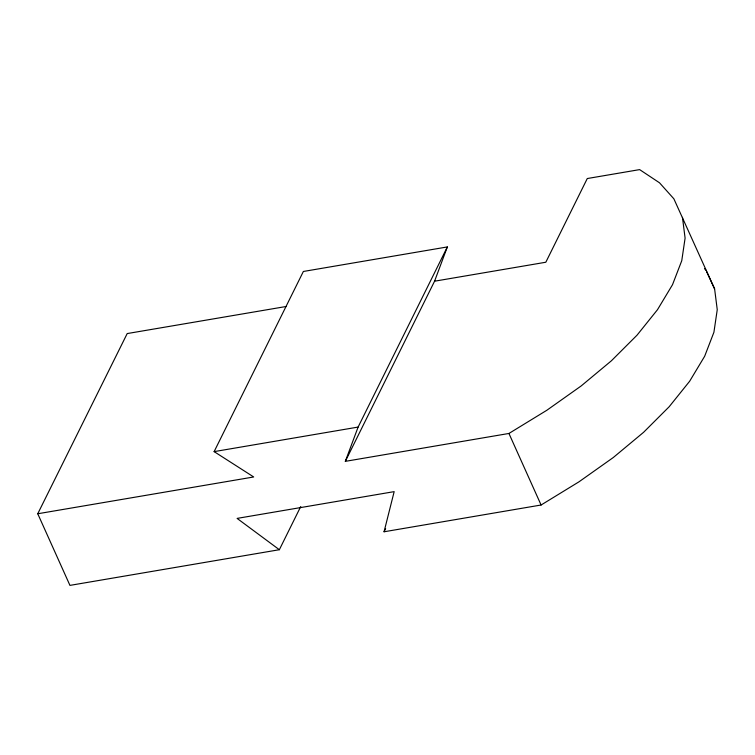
<?xml version="1.0" encoding="UTF-8"?>
<svg xmlns="http://www.w3.org/2000/svg" width="755" height="755" viewBox="0 0 755 755"><rect width="100%" height="100%" fill="white"/><g stroke="black" fill="none" stroke-linecap="round" stroke-linejoin="round"><path stroke-width="1.13" d="M682.454 217.355L685.096 238.118L681.756 260.702L672.507 284.711L657.492 309.692L637.003 335.211L611.399 360.786L581.161 385.956L546.837 410.267L508.936 433.464L345.328 461.352L434.569 281.2L545.818 262.24L587.277 178.539L639.636 169.611L659.511 182.795L673.866 198.801L714.608 288.901L717.25 309.663L713.919 332.247L704.66 356.256L689.645 381.247L669.156 406.756L643.562 432.332L613.315 457.502L578.991 481.813L541.09 505.01L384.059 531.775L394.167 491.637L237.098 518.402L279.35 549.716L300.745 506.52M345.328 461.352L358.106 427.075L447.347 246.932L303.368 271.47L214.127 451.622L253.708 476.971L37.75 513.759L69.941 585.389L279.35 549.716M434.569 281.2L447.347 246.932M37.75 513.759L127.199 333.568L286.107 306.502M384.059 531.775L385.626 528.623M214.127 451.622L358.106 427.075M704.509 268.667L706.019 270.347M706.501 271.375L714.608 288.901M508.936 433.464L541.09 505.01"/></g></svg>
